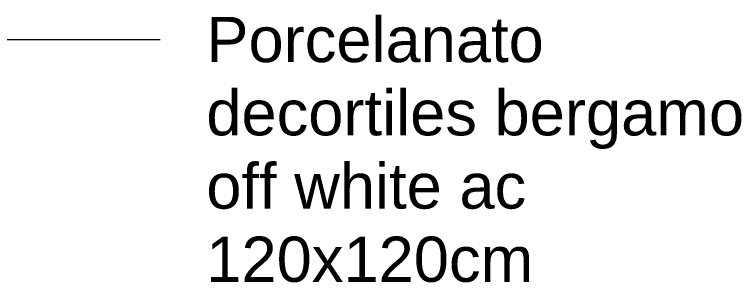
# Model space of a CAD drawing. Header units: millimetres. Extents: x 12743 to 28099, y -16955 to 3225.
# Drawn here: x 23950 to 24753, y 848 to 1145 of the extents above; entities that cross this region are included whole.
import ezdxf

# ---------------------------------------------------------------- set-up
doc = ezdxf.new("R2010")
doc.units = ezdxf.units.MM
doc.layers.add('G-ANNO-TEXT', color=231, linetype='Continuous', lineweight=9)
doc.styles.add('Arial', font='arial.ttf', dxfattribs={"height": 50})

msp = doc.modelspace()

# ---------------------------------------------------------------- linework, layer by layer
at = {"layer": 'G-ANNO-TEXT', "color": 7}
msp.add_line((23782.262, 1117.004), (24110.981, 1117.004), dxfattribs=at)

# ---------------------------------------------------------------- texts
at = {"layer": 'G-ANNO-TEXT', "color": 7, "char_height": 50, "attachment_point": 1, "style": 'Arial'}
for s, insert, width in [('Porcelanato ', (24161.781, 1142.004), 487.02516), ('decortiles bergamo ', (24161.781, 1060.975), 761.60312), ('off white ac ', (24161.781, 979.947), 462.97453), ('120x120cm', (24161.781, 898.918), 448.945)]:
    msp.add_mtext(s, dxfattribs=dict(at, insert=insert, width=width))

doc.saveas('drawing.dxf')
